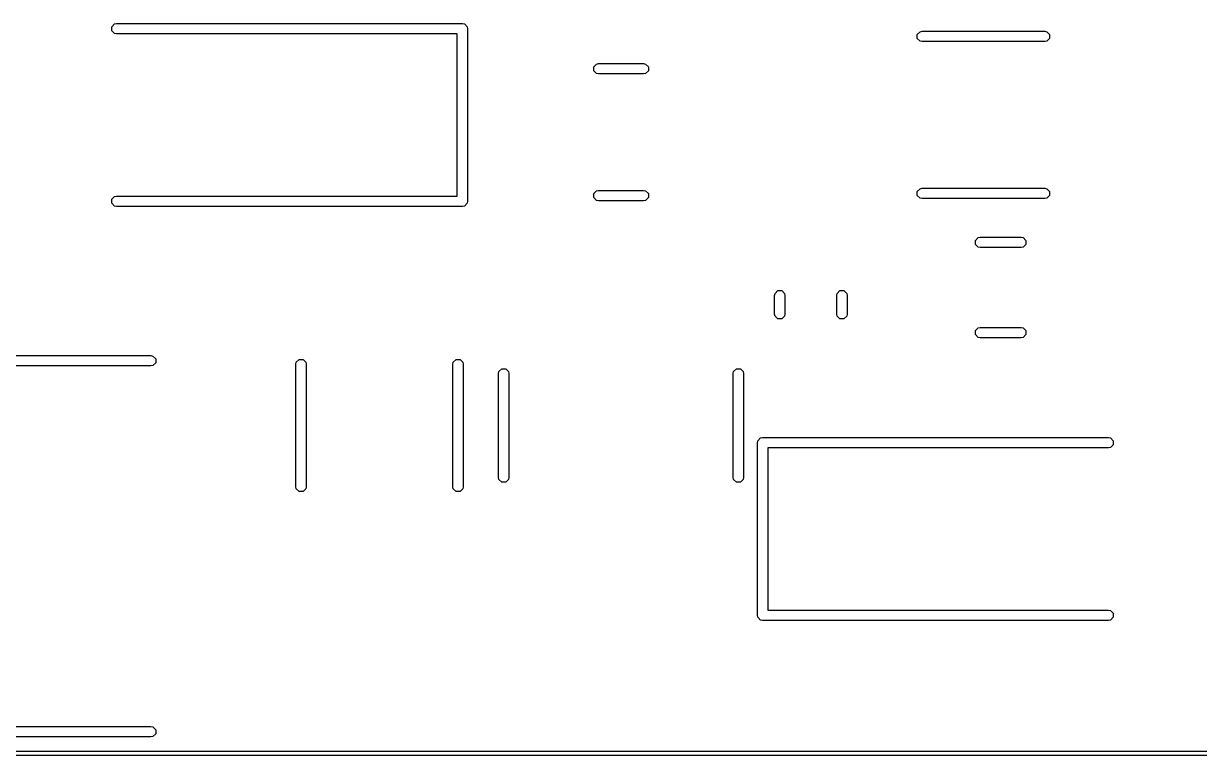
# Model space of a CAD drawing. Extents: x 89 to 178, y -115 to -57.
# Drawn here: x 101.87 to 115.51, y -115.02 to -106.54 of the extents above; entities that cross this region are included whole.
import ezdxf

# ---------------------------------------------------------------- set-up
doc = ezdxf.new("R2010")
doc.units = 0
doc.layers.add('BLACK', color=7, linetype='CONTINUOUS')

msp = doc.modelspace()

# ---------------------------------------------------------------- linework, layer by layer
at = {"layer": 'BLACK', "linetype": 'CONTINUOUS'}
for p, q in [((102.894567, -106.577039), (102.927039, -106.544567)), ((102.894567, -106.622961), (102.894567, -106.577039)), ((102.927039, -106.544567), (102.95, -106.54)), ((102.95, -106.54), (106.96, -106.54)), ((106.96, -106.54), (106.982961, -106.544567)), ((106.982961, -106.544567), (107.015433, -106.577039)), ((107.015433, -106.577039), (107.02, -106.6)), ((107.02, -106.6), (107.02, -108.6)), ((102.927039, -106.655433), (102.894567, -106.622961)), ((102.95, -106.66), (102.927039, -106.655433)), ((106.9, -106.66), (102.95, -106.66)), ((106.9, -108.54), (106.9, -106.66)), ((112.233315, -106.667039), (112.265787, -106.634567)), ((112.233315, -106.712961), (112.233315, -106.667039)), ((112.265787, -106.745433), (112.233315, -106.712961)), ((112.265787, -106.634567), (112.288748, -106.63)), ((112.288748, -106.75), (112.265787, -106.745433)), ((112.288748, -106.63), (113.711252, -106.63)), ((113.711252, -106.75), (112.288748, -106.75)), ((113.711252, -106.63), (113.734213, -106.634567)), ((113.734213, -106.745433), (113.711252, -106.75)), ((113.734213, -106.634567), (113.766685, -106.667039)), ((113.766685, -106.712961), (113.734213, -106.745433)), ((113.766685, -106.667039), (113.766685, -106.712961)), ((108.483315, -107.042039), (108.515787, -107.009567)), ((108.515787, -107.009567), (108.538748, -107.005)), ((108.538748, -107.005), (109.061252, -107.005)), ((109.061252, -107.005), (109.084213, -107.009567)), ((109.084213, -107.009567), (109.116685, -107.042039)), ((108.483315, -107.087961), (108.483315, -107.042039)), ((108.515787, -107.120433), (108.483315, -107.087961)), ((108.538748, -107.125), (108.515787, -107.120433)), ((109.061252, -107.125), (108.538748, -107.125)), ((109.084213, -107.120433), (109.061252, -107.125)), ((109.116685, -107.087961), (109.084213, -107.120433)), ((109.116685, -107.042039), (109.116685, -107.087961)), ((108.483315, -108.512039), (108.515787, -108.479567)), ((108.483315, -108.557961), (108.483315, -108.512039)), ((108.515787, -108.479567), (108.538748, -108.475)), ((108.538748, -108.475), (109.061252, -108.475)), ((109.061252, -108.475), (109.084213, -108.479567)), ((109.084213, -108.479567), (109.116685, -108.512039)), ((109.116685, -108.512039), (109.116685, -108.557961)), ((112.233315, -108.487039), (112.265787, -108.454567)), ((112.233315, -108.532961), (112.233315, -108.487039)), ((112.265787, -108.454567), (112.288748, -108.45)), ((112.288748, -108.45), (113.711252, -108.45)), ((113.711252, -108.45), (113.734213, -108.454567)), ((113.734213, -108.454567), (113.766685, -108.487039)), ((113.766685, -108.487039), (113.766685, -108.532961)), ((102.894567, -108.577039), (102.927039, -108.544567)), ((102.894567, -108.622961), (102.894567, -108.577039)), ((102.927039, -108.655433), (102.894567, -108.622961)), ((102.927039, -108.544567), (102.95, -108.54)), ((102.95, -108.66), (102.927039, -108.655433)), ((102.95, -108.54), (106.9, -108.54)), ((106.982961, -108.655433), (106.96, -108.66)), ((107.015433, -108.622961), (106.982961, -108.655433)), ((107.02, -108.6), (107.015433, -108.622961)), ((108.515787, -108.590433), (108.483315, -108.557961)), ((108.538748, -108.595), (108.515787, -108.590433)), ((109.061252, -108.595), (108.538748, -108.595)), ((109.084213, -108.590433), (109.061252, -108.595)), ((109.116685, -108.557961), (109.084213, -108.590433)), ((112.265787, -108.565433), (112.233315, -108.532961)), ((112.288748, -108.57), (112.265787, -108.565433)), ((113.711252, -108.57), (112.288748, -108.57)), ((113.734213, -108.565433), (113.711252, -108.57)), ((113.766685, -108.532961), (113.734213, -108.565433)), ((106.96, -108.66), (102.95, -108.66)), ((112.907309, -109.054539), (112.939781, -109.022067)), ((112.907309, -109.100461), (112.907309, -109.054539)), ((112.939781, -109.022067), (112.962742, -109.0175)), ((112.962742, -109.0175), (113.437258, -109.0175)), ((113.437258, -109.0175), (113.460219, -109.022067)), ((113.460219, -109.022067), (113.492691, -109.054539)), ((113.492691, -109.054539), (113.492691, -109.100461)), ((112.939781, -109.132933), (112.907309, -109.100461)), ((112.962742, -109.1375), (112.939781, -109.132933)), ((113.437258, -109.1375), (112.962742, -109.1375)), ((113.460219, -109.132933), (113.437258, -109.1375)), ((113.492691, -109.100461), (113.460219, -109.132933)), ((110.58, -109.692164), (110.584567, -109.669203)), ((110.58, -109.907836), (110.58, -109.692164)), ((110.584567, -109.669203), (110.617039, -109.636731)), ((110.617039, -109.636731), (110.662961, -109.636731)), ((110.662961, -109.636731), (110.695433, -109.669203)), ((110.695433, -109.669203), (110.7, -109.692164)), ((110.7, -109.692164), (110.7, -109.907836)), ((111.3, -109.692164), (111.304567, -109.669203)), ((111.3, -109.907836), (111.3, -109.692164)), ((111.304567, -109.669203), (111.337039, -109.636731)), ((111.337039, -109.636731), (111.382961, -109.636731)), ((111.382961, -109.636731), (111.415433, -109.669203)), ((111.415433, -109.669203), (111.42, -109.692164)), ((111.42, -109.692164), (111.42, -109.907836)), ((110.584567, -109.930797), (110.58, -109.907836)), ((110.617039, -109.963269), (110.584567, -109.930797)), ((110.662961, -109.963269), (110.617039, -109.963269)), ((110.695433, -109.930797), (110.662961, -109.963269)), ((110.7, -109.907836), (110.695433, -109.930797)), ((111.304567, -109.930797), (111.3, -109.907836)), ((111.337039, -109.963269), (111.304567, -109.930797)), ((111.382961, -109.963269), (111.337039, -109.963269)), ((111.415433, -109.930797), (111.382961, -109.963269)), ((111.42, -109.907836), (111.415433, -109.930797)), ((112.907309, -110.099539), (112.939781, -110.067067)), ((112.907309, -110.145461), (112.907309, -110.099539)), ((112.939781, -110.177933), (112.907309, -110.145461)), ((112.939781, -110.067067), (112.962742, -110.0625)), ((112.962742, -110.0625), (113.437258, -110.0625)), ((113.437258, -110.0625), (113.460219, -110.067067)), ((113.460219, -110.067067), (113.492691, -110.099539)), ((113.492691, -110.145461), (113.460219, -110.177933)), ((113.492691, -110.099539), (113.492691, -110.145461)), ((112.962742, -110.1825), (112.939781, -110.177933)), ((113.437258, -110.1825), (112.962742, -110.1825)), ((113.460219, -110.177933), (113.437258, -110.1825)), ((97.54, -110.39), (103.35, -110.39)), ((103.35, -110.39), (103.372961, -110.394567)), ((103.372961, -110.394567), (103.405433, -110.427039)), ((103.405433, -110.427039), (103.405433, -110.472961)), ((103.35, -110.51), (97.6, -110.51)), ((103.372961, -110.505433), (103.35, -110.51)), ((103.405433, -110.472961), (103.372961, -110.505433)), ((105.03, -110.488748), (105.034567, -110.465787)), ((105.03, -111.911252), (105.03, -110.488748)), ((105.034567, -110.465787), (105.067039, -110.433315)), ((105.067039, -110.433315), (105.112961, -110.433315)), ((105.112961, -110.433315), (105.145433, -110.465787)), ((105.145433, -110.465787), (105.15, -110.488748)), ((105.15, -110.488748), (105.15, -111.911252)), ((106.85, -110.488748), (106.854567, -110.465787)), ((106.85, -111.911252), (106.85, -110.488748)), ((106.854567, -110.465787), (106.887039, -110.433315)), ((106.887039, -110.433315), (106.932961, -110.433315)), ((106.932961, -110.433315), (106.965433, -110.465787)), ((106.965433, -110.465787), (106.97, -110.488748)), ((106.97, -110.488748), (106.97, -111.911252)), ((107.384567, -110.574975), (107.417039, -110.542503)), ((107.417039, -110.542503), (107.462961, -110.542503)), ((107.462961, -110.542503), (107.495433, -110.574975)), ((110.104567, -110.574975), (110.137039, -110.542503)), ((110.137039, -110.542503), (110.182961, -110.542503)), ((110.182961, -110.542503), (110.215433, -110.574975)), ((107.38, -110.597936), (107.384567, -110.574975)), ((107.38, -111.802064), (107.38, -110.597936)), ((107.495433, -110.574975), (107.5, -110.597936)), ((107.5, -110.597936), (107.5, -111.802064)), ((110.1, -110.597936), (110.104567, -110.574975)), ((110.1, -111.802064), (110.1, -110.597936)), ((110.215433, -110.574975), (110.22, -110.597936)), ((110.22, -110.597936), (110.22, -111.802064)), ((110.38, -111.4), (110.384567, -111.377039)), ((110.384567, -111.377039), (110.417039, -111.344567)), ((110.417039, -111.344567), (110.44, -111.34)), ((110.44, -111.34), (114.45, -111.34)), ((114.45, -111.34), (114.472961, -111.344567)), ((114.472961, -111.344567), (114.505433, -111.377039)), ((114.505433, -111.377039), (114.505433, -111.422961)), ((110.38, -113.4), (110.38, -111.4)), ((114.45, -111.46), (110.5, -111.46)), ((110.5, -111.46), (110.5, -113.34)), ((114.472961, -111.455433), (114.45, -111.46)), ((114.505433, -111.422961), (114.472961, -111.455433)), ((105.034567, -111.934213), (105.03, -111.911252)), ((105.15, -111.911252), (105.145433, -111.934213)), ((106.854567, -111.934213), (106.85, -111.911252)), ((106.97, -111.911252), (106.965433, -111.934213)), ((107.384567, -111.825025), (107.38, -111.802064)), ((107.417039, -111.857497), (107.384567, -111.825025)), ((107.462961, -111.857497), (107.417039, -111.857497)), ((107.495433, -111.825025), (107.462961, -111.857497)), ((107.5, -111.802064), (107.495433, -111.825025)), ((110.104567, -111.825025), (110.1, -111.802064)), ((110.137039, -111.857497), (110.104567, -111.825025)), ((110.182961, -111.857497), (110.137039, -111.857497)), ((110.215433, -111.825025), (110.182961, -111.857497)), ((110.22, -111.802064), (110.215433, -111.825025)), ((105.067039, -111.966685), (105.034567, -111.934213)), ((105.112961, -111.966685), (105.067039, -111.966685)), ((105.145433, -111.934213), (105.112961, -111.966685)), ((106.887039, -111.966685), (106.854567, -111.934213)), ((106.932961, -111.966685), (106.887039, -111.966685)), ((106.965433, -111.934213), (106.932961, -111.966685)), ((110.384567, -113.422961), (110.38, -113.4)), ((110.417039, -113.455433), (110.384567, -113.422961)), ((110.5, -113.34), (114.45, -113.34)), ((114.45, -113.34), (114.472961, -113.344567)), ((114.472961, -113.344567), (114.505433, -113.377039)), ((114.505433, -113.422961), (114.472961, -113.455433)), ((114.505433, -113.377039), (114.505433, -113.422961)), ((110.44, -113.46), (110.417039, -113.455433)), ((114.45, -113.46), (110.44, -113.46)), ((114.472961, -113.455433), (114.45, -113.46)), ((97.6, -114.69), (103.35, -114.69)), ((103.35, -114.69), (103.372961, -114.694567)), ((103.372961, -114.694567), (103.405433, -114.727039)), ((103.405433, -114.772961), (103.372961, -114.805433)), ((103.405433, -114.727039), (103.405433, -114.772961)), ((103.35, -114.81), (97.54, -114.81)), ((103.372961, -114.805433), (103.35, -114.81)), ((169.5, -115.025), (97.5, -115.025)), ((97.524182, -114.975), (169.475818, -114.975))]:
    msp.add_line(p, q, dxfattribs=at)

doc.saveas('drawing.dxf')
